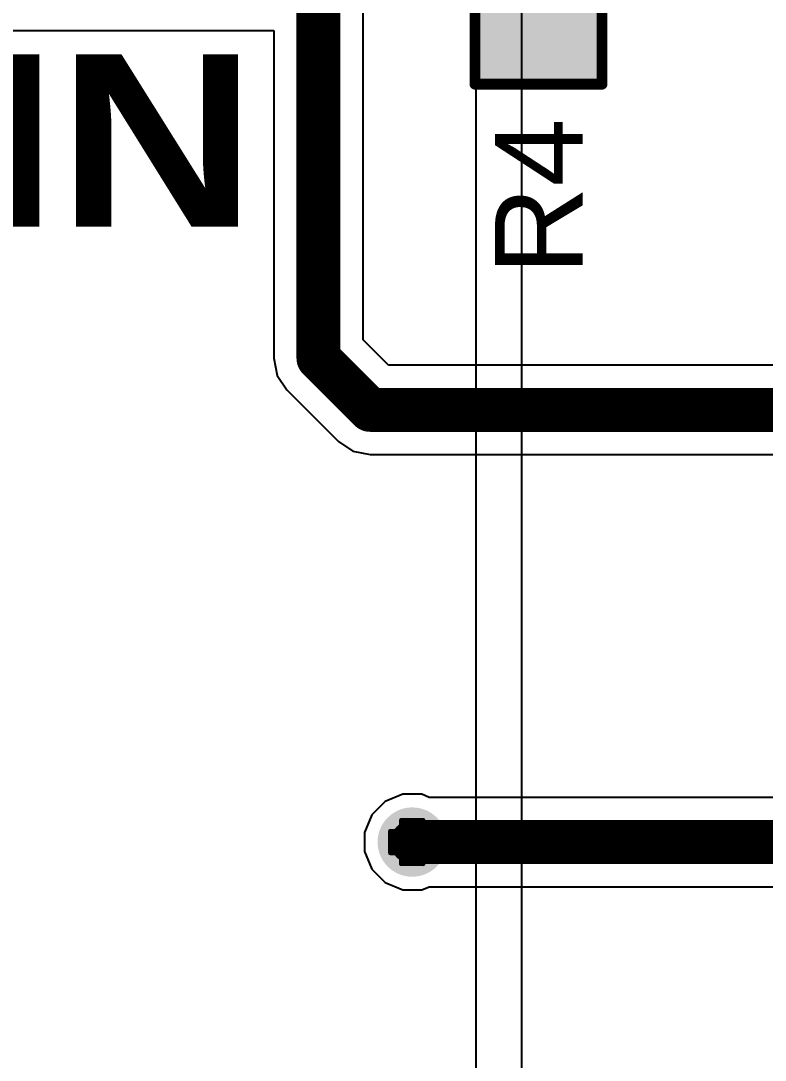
# Model space of a CAD drawing. Header units: inches. Extents: x -5 to 5258, y -4 to 5281.
# Drawn here: x 57.56 to 66.2, y 37.73 to 49.78 of the extents above; entities that cross this region are included whole.
import ezdxf

# ---------------------------------------------------------------- set-up
doc = ezdxf.new("R2010")
doc.units = ezdxf.units.IN
for name, color, linetype in [('Bottom Layer', 5, 'Continuous'), ('Bottom Solder', 6, 'Continuous'), ('Drill Drawing', 1, 'Continuous'), ('Top Layer', 1, 'Continuous'), ('Top Overlay', 2, 'Continuous'), ('Top Paste', 8, 'Continuous'), ('Top Solder', 216, 'Continuous'), ('Via Holes', 16, 'Continuous')]:
    doc.layers.add(name, color=color, linetype=linetype)
doc.styles.add('Arial', font='', dxfattribs={"height": 0.2})
doc.styles.add('Arial Black_Bold', font='', dxfattribs={"height": 0.2})
doc.styles.get('Arial').set_extended_font_data('Arial')
doc.styles.get('Arial Black_Bold').set_extended_font_data('Arial Black', bold=True)

# ---------------------------------------------------------------- blocks, each defined once
blk = doc.blocks.new('RES_0805_86')
at = {"layer": 'Top Layer'}
for points in [[(-1.524, 0.635), (-0.508, 0.635), (-0.508, -0.635), (-1.524, -0.635)], [(0.508, 0.635), (1.524, 0.635), (1.524, -0.635), (0.508, -0.635)]]:
    blk.add_hatch(color=1, dxfattribs=at).paths.add_polyline_path(points)
at = {"layer": 'Top Paste'}
for points in [[(-1.524, 0.635), (-0.508, 0.635), (-0.508, -0.635), (-1.524, -0.635)], [(0.508, 0.635), (1.524, 0.635), (1.524, -0.635), (0.508, -0.635)]]:
    blk.add_hatch(color=8, dxfattribs=at).paths.add_polyline_path(points)
at = {"layer": 'Top Solder'}
for points in [[(-1.626, 0.737), (-0.406, 0.737), (-0.406, -0.737), (-1.626, -0.737)], [(0.406, 0.737), (1.626, 0.737), (1.626, -0.737), (0.406, -0.737)]]:
    blk.add_hatch(color=216, dxfattribs=at).paths.add_polyline_path(points)
at = {"layer": 'Top Overlay'}
for points in [[(-1.626, 0.737, 0.127, 0.127, 0), (1.626, 0.737, 0.127, 0.127, 0)], [(-1.626, 0.737, 0.127, 0.127, 0), (-1.626, -0.737, 0.127, 0.127, 0)], [(1.626, 0.737, 0.127, 0.127, 0), (1.626, -0.737, 0.127, 0.127, 0)], [(-1.626, -0.737, 0.127, 0.127, 0), (1.626, -0.737, 0.127, 0.127, 0)]]:
    blk.add_lwpolyline(points, format="xyseb", dxfattribs=at)
for points in [[(-1.657, 0.737, 0.0635, 0.0635, 1), (-1.594, 0.737, 0.0635, 0.0635, 1)], [(-1.657, 0.737, 0.0635, 0.0635, 1), (-1.594, 0.737, 0.0635, 0.0635, 1)], [(1.594, 0.737, 0.0635, 0.0635, 1), (1.657, 0.737, 0.0635, 0.0635, 1)], [(1.594, 0.737, 0.0635, 0.0635, 1), (1.657, 0.737, 0.0635, 0.0635, 1)], [(-1.657, -0.737, 0.0635, 0.0635, 1), (-1.594, -0.737, 0.0635, 0.0635, 1)], [(-1.657, -0.737, 0.0635, 0.0635, 1), (-1.594, -0.737, 0.0635, 0.0635, 1)], [(1.594, -0.737, 0.0635, 0.0635, 1), (1.657, -0.737, 0.0635, 0.0635, 1)], [(1.594, -0.737, 0.0635, 0.0635, 1), (1.657, -0.737, 0.0635, 0.0635, 1)]]:
    blk.add_lwpolyline(points, format="xyseb", close=True, dxfattribs=at)

msp = doc.modelspace()

# ---------------------------------------------------------------- hatches: boundary and pattern name
at = {"layer": 'Bottom Layer'}
h = msp.add_hatch(color=5, dxfattribs=at)
edge = h.paths.add_edge_path()
edge.add_arc((62.103, 40.259), 0.3, 0, 360)
at = {"layer": 'Bottom Solder'}
h = msp.add_hatch(color=6, dxfattribs=at)
edge = h.paths.add_edge_path()
edge.add_arc((62.103, 40.259), 0.402, 0, 360)
at = {"layer": 'Top Layer'}
h = msp.add_hatch(color=1, dxfattribs=at)
edge = h.paths.add_edge_path()
edge.add_arc((62.103, 40.259), 0.3, 0, 360)
at = {"layer": 'Top Solder'}
h = msp.add_hatch(color=216, dxfattribs=at)
edge = h.paths.add_edge_path()
edge.add_arc((62.103, 40.259), 0.402, 0, 360)
at = {"layer": 'Via Holes'}
h = msp.add_hatch(color=7, dxfattribs=at)
edge = h.paths.add_edge_path()
edge.add_arc((62.103, 40.259), 0.15, 0, 360)

# ---------------------------------------------------------------- linework, layer by layer
at = {"layer": 'Bottom Layer'}
for p, q in [((63.373, 26.715), (63.373, 76.438)), ((62.84, 50.629), (62.84, 49.169)), ((62.84, 49.169), (62.84, 46.839)), ((62.84, 46.839), (62.84, 45.576)), ((62.84, 45.576), (62.84, 44.537)), ((62.84, 44.537), (62.84, 43.65)), ((62.84, 43.65), (62.84, 42.664)), ((62.84, 42.664), (62.84, 41.038)), ((62.84, 41.038), (62.84, 40.289)), ((62.84, 40.289), (62.84, 39.165)), ((62.84, 39.165), (62.84, 30.506))]:
    msp.add_line(p, q, dxfattribs=at)
at = {"layer": 'Drill Drawing'}
for points in [[(61.976, 40.386, 0.0508, 0.0508, 0), (61.976, 40.513, 0.0508, 0.0508, 0)], [(61.976, 40.513, 0.0508, 0.0508, 0), (62.23, 40.513, 0.0508, 0.0508, 0)], [(62.23, 40.386, 0.0508, 0.0508, 0), (62.23, 40.513, 0.0508, 0.0508, 0)], [(61.849, 40.132, 0.0508, 0.0508, 0), (61.849, 40.386, 0.0508, 0.0508, 0)], [(61.849, 40.386, 0.0508, 0.0508, 0), (61.976, 40.386, 0.0508, 0.0508, 0)], [(62.027, 40.335, 0.0508, 0.0508, 0), (62.027, 40.411, 0.0508, 0.0508, 0)], [(62.027, 40.411, 0.0508, 0.0508, 0), (62.179, 40.411, 0.0508, 0.0508, 0)], [(62.179, 40.335, 0.0508, 0.0508, 0), (62.179, 40.411, 0.0508, 0.0508, 0)], [(62.23, 40.386, 0.0508, 0.0508, 0), (62.357, 40.386, 0.0508, 0.0508, 0)], [(62.357, 40.132, 0.0508, 0.0508, 0), (62.357, 40.386, 0.0508, 0.0508, 0)], [(61.951, 40.183, 0.0508, 0.0508, 0), (61.951, 40.335, 0.0508, 0.0508, 0)], [(61.951, 40.335, 0.0508, 0.0508, 0), (62.027, 40.335, 0.0508, 0.0508, 0)], [(62.179, 40.335, 0.0508, 0.0508, 0), (62.255, 40.335, 0.0508, 0.0508, 0)], [(62.255, 40.183, 0.0508, 0.0508, 0), (62.255, 40.335, 0.0508, 0.0508, 0)], [(61.849, 40.132, 0.0508, 0.0508, 0), (61.976, 40.132, 0.0508, 0.0508, 0)], [(61.951, 40.183, 0.0508, 0.0508, 0), (62.027, 40.183, 0.0508, 0.0508, 0)], [(61.976, 40.005, 0.0508, 0.0508, 0), (61.976, 40.132, 0.0508, 0.0508, 0)], [(62.027, 40.107, 0.0508, 0.0508, 0), (62.027, 40.183, 0.0508, 0.0508, 0)], [(62.179, 40.183, 0.0508, 0.0508, 0), (62.255, 40.183, 0.0508, 0.0508, 0)], [(62.179, 40.107, 0.0508, 0.0508, 0), (62.179, 40.183, 0.0508, 0.0508, 0)], [(62.23, 40.132, 0.0508, 0.0508, 0), (62.357, 40.132, 0.0508, 0.0508, 0)], [(62.23, 40.005, 0.0508, 0.0508, 0), (62.23, 40.132, 0.0508, 0.0508, 0)], [(61.976, 40.005, 0.0508, 0.0508, 0), (62.23, 40.005, 0.0508, 0.0508, 0)], [(62.027, 40.107, 0.0508, 0.0508, 0), (62.179, 40.107, 0.0508, 0.0508, 0)]]:
    msp.add_lwpolyline(points, format="xyseb", dxfattribs=at)
for points in [[(61.963, 40.513, 0.0254, 0.0254, 1), (61.989, 40.513, 0.0254, 0.0254, 1)], [(61.963, 40.513, 0.0254, 0.0254, 1), (61.989, 40.513, 0.0254, 0.0254, 1)], [(62.217, 40.513, 0.0254, 0.0254, 1), (62.243, 40.513, 0.0254, 0.0254, 1)], [(62.217, 40.513, 0.0254, 0.0254, 1), (62.243, 40.513, 0.0254, 0.0254, 1)], [(61.836, 40.386, 0.0254, 0.0254, 1), (61.862, 40.386, 0.0254, 0.0254, 1)], [(61.836, 40.386, 0.0254, 0.0254, 1), (61.862, 40.386, 0.0254, 0.0254, 1)], [(61.963, 40.386, 0.0254, 0.0254, 1), (61.989, 40.386, 0.0254, 0.0254, 1)], [(61.963, 40.386, 0.0254, 0.0254, 1), (61.989, 40.386, 0.0254, 0.0254, 1)], [(62.014, 40.411, 0.0254, 0.0254, 1), (62.039, 40.411, 0.0254, 0.0254, 1)], [(62.014, 40.411, 0.0254, 0.0254, 1), (62.039, 40.411, 0.0254, 0.0254, 1)], [(62.166, 40.411, 0.0254, 0.0254, 1), (62.192, 40.411, 0.0254, 0.0254, 1)], [(62.166, 40.411, 0.0254, 0.0254, 1), (62.192, 40.411, 0.0254, 0.0254, 1)], [(62.217, 40.386, 0.0254, 0.0254, 1), (62.243, 40.386, 0.0254, 0.0254, 1)], [(62.217, 40.386, 0.0254, 0.0254, 1), (62.243, 40.386, 0.0254, 0.0254, 1)], [(62.344, 40.386, 0.0254, 0.0254, 1), (62.37, 40.386, 0.0254, 0.0254, 1)], [(62.344, 40.386, 0.0254, 0.0254, 1), (62.37, 40.386, 0.0254, 0.0254, 1)], [(61.938, 40.335, 0.0254, 0.0254, 1), (61.963, 40.335, 0.0254, 0.0254, 1)], [(61.938, 40.335, 0.0254, 0.0254, 1), (61.963, 40.335, 0.0254, 0.0254, 1)], [(62.014, 40.335, 0.0254, 0.0254, 1), (62.039, 40.335, 0.0254, 0.0254, 1)], [(62.014, 40.335, 0.0254, 0.0254, 1), (62.039, 40.335, 0.0254, 0.0254, 1)], [(62.166, 40.335, 0.0254, 0.0254, 1), (62.192, 40.335, 0.0254, 0.0254, 1)], [(62.166, 40.335, 0.0254, 0.0254, 1), (62.192, 40.335, 0.0254, 0.0254, 1)], [(62.243, 40.335, 0.0254, 0.0254, 1), (62.268, 40.335, 0.0254, 0.0254, 1)], [(62.243, 40.335, 0.0254, 0.0254, 1), (62.268, 40.335, 0.0254, 0.0254, 1)], [(61.836, 40.132, 0.0254, 0.0254, 1), (61.862, 40.132, 0.0254, 0.0254, 1)], [(61.836, 40.132, 0.0254, 0.0254, 1), (61.862, 40.132, 0.0254, 0.0254, 1)], [(61.938, 40.183, 0.0254, 0.0254, 1), (61.963, 40.183, 0.0254, 0.0254, 1)], [(61.938, 40.183, 0.0254, 0.0254, 1), (61.963, 40.183, 0.0254, 0.0254, 1)], [(61.963, 40.132, 0.0254, 0.0254, 1), (61.989, 40.132, 0.0254, 0.0254, 1)], [(61.963, 40.132, 0.0254, 0.0254, 1), (61.989, 40.132, 0.0254, 0.0254, 1)], [(62.014, 40.183, 0.0254, 0.0254, 1), (62.039, 40.183, 0.0254, 0.0254, 1)], [(62.014, 40.183, 0.0254, 0.0254, 1), (62.039, 40.183, 0.0254, 0.0254, 1)], [(62.166, 40.183, 0.0254, 0.0254, 1), (62.192, 40.183, 0.0254, 0.0254, 1)], [(62.166, 40.183, 0.0254, 0.0254, 1), (62.192, 40.183, 0.0254, 0.0254, 1)], [(62.217, 40.132, 0.0254, 0.0254, 1), (62.243, 40.132, 0.0254, 0.0254, 1)], [(62.217, 40.132, 0.0254, 0.0254, 1), (62.243, 40.132, 0.0254, 0.0254, 1)], [(62.243, 40.183, 0.0254, 0.0254, 1), (62.268, 40.183, 0.0254, 0.0254, 1)], [(62.243, 40.183, 0.0254, 0.0254, 1), (62.268, 40.183, 0.0254, 0.0254, 1)], [(62.344, 40.132, 0.0254, 0.0254, 1), (62.37, 40.132, 0.0254, 0.0254, 1)], [(62.344, 40.132, 0.0254, 0.0254, 1), (62.37, 40.132, 0.0254, 0.0254, 1)], [(61.963, 40.005, 0.0254, 0.0254, 1), (61.989, 40.005, 0.0254, 0.0254, 1)], [(61.963, 40.005, 0.0254, 0.0254, 1), (61.989, 40.005, 0.0254, 0.0254, 1)], [(62.014, 40.107, 0.0254, 0.0254, 1), (62.039, 40.107, 0.0254, 0.0254, 1)], [(62.014, 40.107, 0.0254, 0.0254, 1), (62.039, 40.107, 0.0254, 0.0254, 1)], [(62.166, 40.107, 0.0254, 0.0254, 1), (62.192, 40.107, 0.0254, 0.0254, 1)], [(62.166, 40.107, 0.0254, 0.0254, 1), (62.192, 40.107, 0.0254, 0.0254, 1)], [(62.217, 40.005, 0.0254, 0.0254, 1), (62.243, 40.005, 0.0254, 0.0254, 1)], [(62.217, 40.005, 0.0254, 0.0254, 1), (62.243, 40.005, 0.0254, 0.0254, 1)]]:
    msp.add_lwpolyline(points, format="xyseb", close=True, dxfattribs=at)
at = {"layer": 'Top Layer'}
for p, q in [((61.532, 46.084), (61.532, 50.19)), ((55.027, 49.672), (60.496, 49.672)), ((60.496, 49.672), (60.496, 45.87)), ((61.827, 45.789), (61.532, 46.084)), ((60.496, 45.87), (60.535, 45.671)), ((66.418, 45.789), (61.827, 45.789)), ((60.535, 45.671), (60.647, 45.503)), ((60.647, 45.503), (61.246, 44.904)), ((61.246, 44.904), (61.414, 44.792)), ((61.414, 44.792), (61.613, 44.753)), ((61.613, 44.753), (66.418, 44.753)), ((61.993, 40.813), (61.789, 40.729)), ((62.213, 40.813), (61.993, 40.813)), ((62.3, 40.777), (62.213, 40.813)), ((72.718, 40.777), (62.3, 40.777)), ((61.789, 40.729), (61.633, 40.573)), ((61.633, 40.573), (61.549, 40.369)), ((61.549, 40.369), (61.549, 40.149)), ((61.549, 40.149), (61.633, 39.945)), ((61.633, 39.945), (61.789, 39.789)), ((61.789, 39.789), (61.993, 39.705)), ((61.993, 39.705), (62.213, 39.705)), ((62.213, 39.705), (62.3, 39.741)), ((62.3, 39.741), (72.718, 39.741))]:
    msp.add_line(p, q, dxfattribs=at)
for points in [[(61.014, 45.87, 0.508, 0.508, 0), (61.014, 50.19, 0.508, 0.508, 0)], [(61.014, 45.87, 0.508, 0.508, 0), (61.613, 45.271, 0.508, 0.508, 0)], [(61.613, 45.271, 0.508, 0.508, 0), (67.424, 45.271, 0.508, 0.508, 0)], [(62.103, 40.259, 0.508, 0.508, 0), (73.095, 40.259, 0.508, 0.508, 0)]]:
    msp.add_lwpolyline(points, format="xyseb", dxfattribs=at)
for points in [[(60.887, 45.87, 0.254, 0.254, 1), (61.141, 45.87, 0.254, 0.254, 1)], [(60.887, 45.87, 0.254, 0.254, 1), (61.141, 45.87, 0.254, 0.254, 1)], [(61.486, 45.271, 0.254, 0.254, 1), (61.74, 45.271, 0.254, 0.254, 1)], [(61.486, 45.271, 0.254, 0.254, 1), (61.74, 45.271, 0.254, 0.254, 1)], [(61.976, 40.259, 0.254, 0.254, 1), (62.23, 40.259, 0.254, 0.254, 1)]]:
    msp.add_lwpolyline(points, format="xyseb", close=True, dxfattribs=at)

# ---------------------------------------------------------------- block references
at = {"rotation": 90}
msp.add_blockref('RES_0805_86', (63.568, 50.675), dxfattribs=at)

# ---------------------------------------------------------------- texts
at = {"layer": 'Top Overlay'}
for s, height, rotation, style, p in [('CAN IN', 2, 360, 'Arial Black_Bold', (49.284, 47.397)), ('R4', 1.016, 90, 'Arial', (64.08, 46.837))]:
    msp.add_text(s, height=height, rotation=rotation, dxfattribs=dict(at, style=style)).set_placement(p)

doc.saveas('drawing.dxf')
